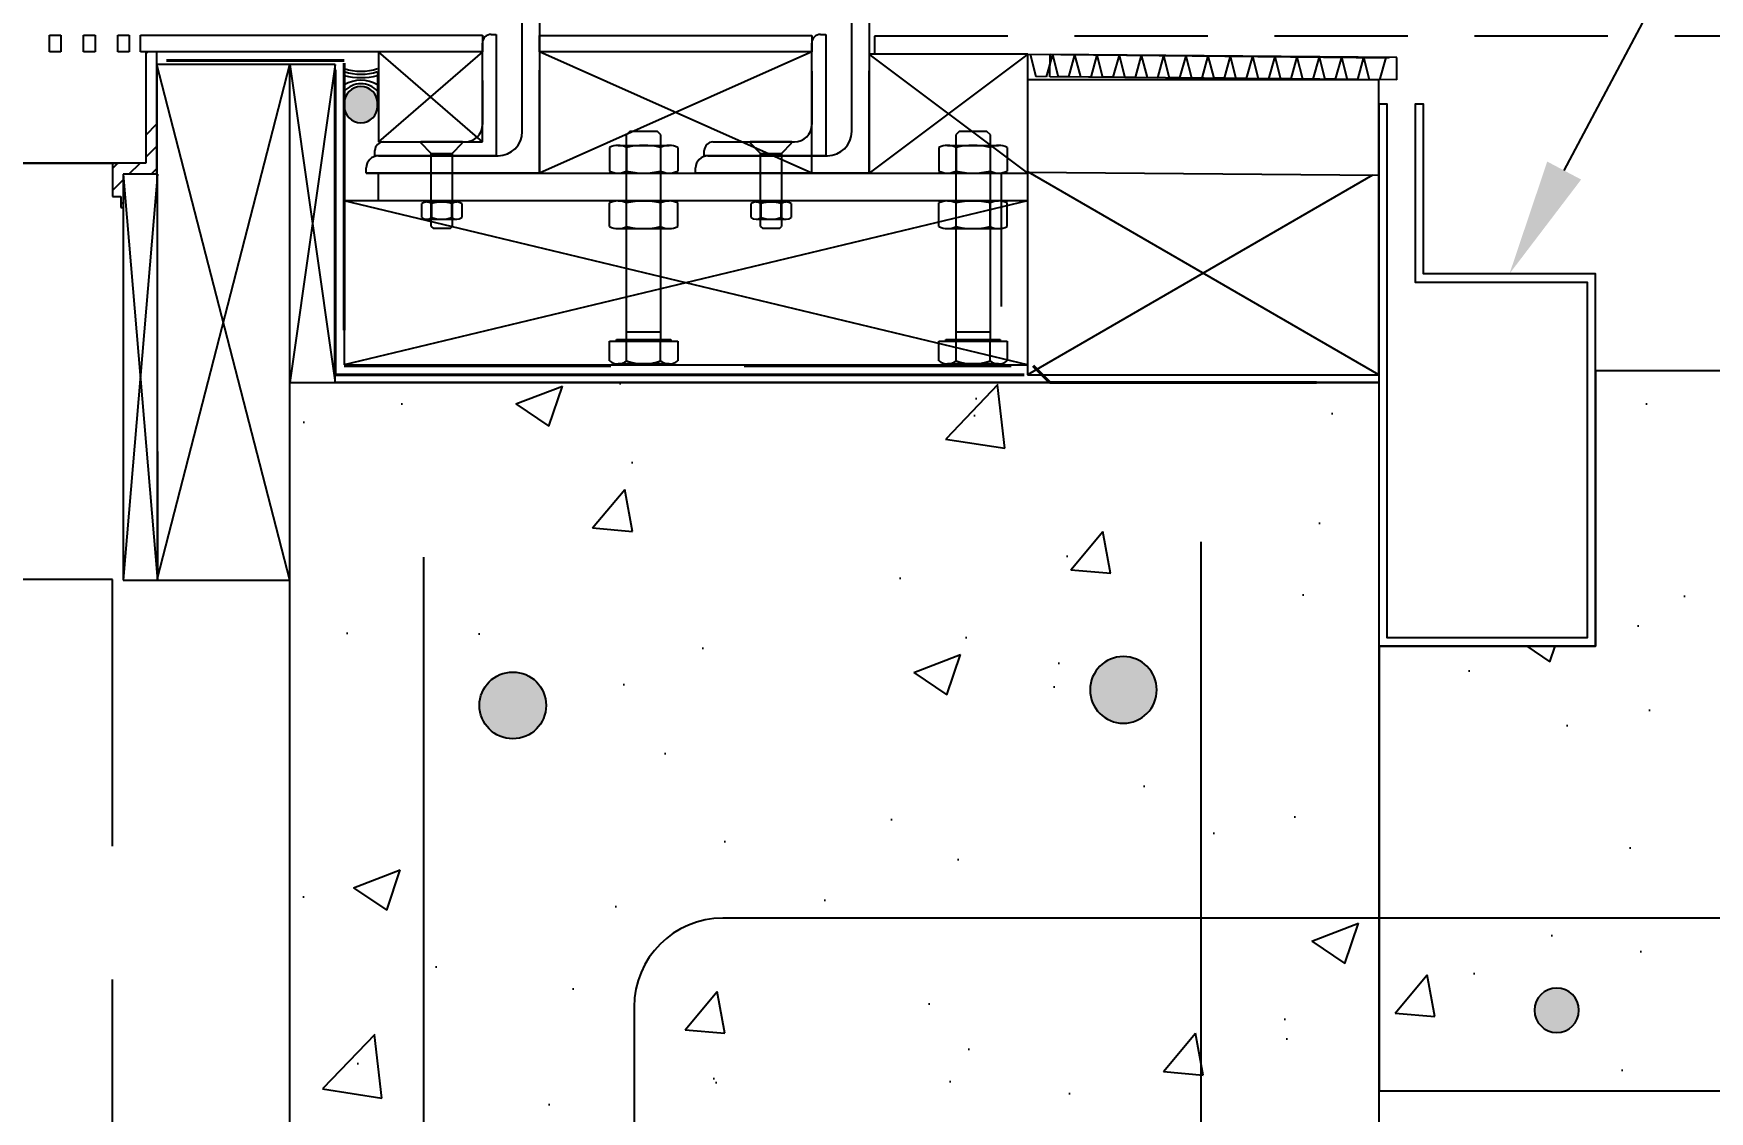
# Model space of a CAD drawing. Header units: inches. Extents: x -2661 to 42767, y -1222 to 9099.
# Drawn here: x -435.72 to -416.86, y 2826.22 to 2838.34 of the extents above; entities that cross this region are included whole.
import ezdxf
from ezdxf import colors
from ezdxf.entities.mleader import LeaderData, LeaderLine
from ezdxf.math import Vec2, Vec3

# ---------------------------------------------------------------- set-up
doc = ezdxf.new("R2010")
doc.units = ezdxf.units.IN
doc.header["$LTSCALE"] = 12
doc.header["$MEASUREMENT"] = 0
for name, pattern in [('_Weatherproofing', [0.375, 0.25, -0.125]), ('Dash', [0.25, 0.125, -0.125]), ('HIDDEN', [0.375, 0.25, -0.125]), ('HIDDEN2', [0.1875, 0.125, -0.0625])]:
    doc.linetypes.add(name, pattern=pattern)
doc.layers.get('0').update_dxf_attribs({"linetype": 'CONTINUOUS'})
for name, color, linetype in [('S-ANNO-NOTE', 4, 'CONTINUOUS'), ('S-ARCH', 1, 'CONTINUOUS'), ('S-ARCH-FINISHES', 1, 'HIDDEN2'), ('S-CONC', 4, 'CONTINUOUS'), ('S-DETL-CONC', 3, 'CONTINUOUS'), ('S-FNDN', 4, 'CONTINUOUS'), ('S-NOTE', 4, 'CONTINUOUS'), ('S-REBAR', 7, 'CONTINUOUS')]:
    doc.layers.add(name, color=color, linetype=linetype)
doc.layers.add('S-HATCH2', color=2, linetype='CONTINUOUS', transparency=0.5)
doc.styles.add('Arial', font='arial.ttf', dxfattribs={"width": 0.85})
doc.styles.add('RomansS', font='romans.shx', dxfattribs={"width": 0.85})

# ---------------------------------------------------------------- blocks, each defined once
blk = doc.blocks.new('*U521')
h = blk.add_hatch(color=256)
h.dxf.hatch_style = 1
h.paths.add_polyline_path([(0.375, 0, 1), (-0.375, 0, 1)])
at = {"color": 0}
blk.add_circle((0, 0), 0.375, dxfattribs=at)
blk = doc.blocks.new('*U285')
h = blk.add_hatch(color=256)
h.dxf.hatch_style = 1
h.paths.add_polyline_path([(0.25, 0, 1), (-0.25, 0, 1)])
at = {"color": 0}
blk.add_circle((0, 0), 0.25, dxfattribs=at)

msp = doc.modelspace()

# ---------------------------------------------------------------- hatches: boundary and pattern name
at = {"layer": 'S-ARCH'}
h = msp.add_hatch(dxfattribs=at)
h.set_pattern_fill('FP_9', color=256, style=0, pattern_type=2)
h.set_pattern_definition([(45, (-181.5216, 2942.8035), (-0.7071068, 0.7071068), []), (45, (-181.2716, 2942.8035), (0, 1.4142136), []), (45, (-181.7716, 2942.8035), (0, 1.4142136), [])])
h.paths.add_polyline_path([(-438.95326, 2836.38519), (-438.92201, 2836.38519), (-438.92201, 2836.51019), (-438.82826, 2836.51019), (-438.82826, 2836.88519), (-439.20326, 2836.88519), (-439.20326, 2838.13519), (-439.32826, 2838.13519), (-439.32826, 2836.76019), (-438.95326, 2836.76019)])
h.paths.add_polyline_path([(-434.70778, 2836.38519), (-434.70778, 2836.76019), (-434.32826, 2836.76019), (-434.32826, 2838.13519), (-434.45326, 2838.13519), (-434.45326, 2836.88519), (-434.82826, 2836.88519), (-434.82826, 2836.51019), (-434.73451, 2836.51019), (-434.73451, 2836.38519)])
msp.add_hatch(color=256, dxfattribs=at).paths.add_polyline_path([(-432.03394, 2837.33832), (-431.98541, 2837.3447), (-431.94019, 2837.36344), (-431.90136, 2837.39323), (-431.87156, 2837.43207), (-431.85283, 2837.47729), (-431.84644, 2837.52582), (-431.84644, 2837.55707), (-431.85283, 2837.60559), (-431.87156, 2837.65082), (-431.90136, 2837.68965), (-431.94019, 2837.71945), (-431.98541, 2837.73818), (-432.03394, 2837.74457), (-432.08247, 2837.73818), (-432.12769, 2837.71945), (-432.16652, 2837.68965), (-432.19632, 2837.65082), (-432.21505, 2837.60559), (-432.22144, 2837.55707), (-432.22144, 2837.52582), (-432.21505, 2837.47729), (-432.19632, 2837.43207), (-432.16652, 2837.39323), (-432.12769, 2837.36344), (-432.08247, 2837.3447)])
at = {"layer": 'S-HATCH2'}
h = msp.add_hatch(dxfattribs=at)
h.set_pattern_fill('AR-CONC', color=256, scale=0.75, style=0)
h.set_pattern_definition([(50, (-28448.5252, 421.984), (5.3794514, -0.470641), [0.5625, -6.1875]), (355, (-28448.525, 421.984), (-1.040635, 5.641441), [0.45, -4.95]), (100.451444, (-28448.077, 421.945), (4.33881635, 5.1707999), [0.4780514, -5.2585658]), (46.1842, (-28448.525, 423.484), (8.00431, -1.2413946), [0.84375, -9.28125]), (96.635635, (-28447.858, 423.381), (7.0099646, 7.3058895), [0.7170776, -7.8878532]), (351.184164, (-28448.525, 423.484), (7.0099646, 7.3058895), [0.675, -7.425]), (21, (-28447.7752, 423.109), (4.4768029, -3.0196417), [0.5625, -6.1875]), (326, (-28447.775, 423.109), (1.824865, 5.4386253), [0.45, -4.95]), (71.451445, (-28447.402, 422.8575), (6.3016678, 2.4189836), [0.4780514, -5.2585658]), (37.5, (-28448.5252, 421.9842), (0.09119891, 2.4967039), [0, -4.89, 0, -5.025, 0, -4.96875]), (7.5, (-28448.5252, 421.9842), (1.97302153, 2.95808784), [0, -2.865, 0, -4.7775, 0, -1.89375]), (327.5, (-28450.1977, 421.9842), (4.00366827, -0.16916154), [0, -1.875, 0, -5.85, 0, -7.7625]), (317.5, (-28450.9477, 421.984), (4.37389627, 0.75078737), [0, -2.4375, 0, -3.885, 0, -5.5125])])
h.paths.add_polyline_path([(-432.83278, 2834.41696), (-420.58278, 2834.41696), (-420.58278, 2797.82859), (-426.32921, 2797.8281), (-426.5185, 2797.04974), (-426.89695, 2798.60517), (-427.08667, 2797.82859), (-432.83278, 2797.82859)])
h = msp.add_hatch(dxfattribs=at)
h.set_pattern_fill('AR-CONC', color=256, scale=0.75, style=0)
h.set_pattern_definition([(50, (-28023.7455, 113.737), (5.3794514, -0.470641), [0.5625, -6.1875]), (355, (-28023.7455, 113.737), (-1.040635, 5.641441), [0.45, -4.95]), (100.451444, (-28023.297, 113.6976), (4.33881635, 5.1707999), [0.4780514, -5.2585658]), (46.1842, (-28023.7455, 115.237), (8.00431, -1.2413946), [0.84375, -9.28125]), (96.635635, (-28023.0784, 115.133), (7.0099646, 7.3058895), [0.7170776, -7.8878532]), (351.184164, (-28023.7455, 115.237), (7.0099646, 7.3058895), [0.675, -7.425]), (21, (-28022.9955, 114.862), (4.4768029, -3.0196417), [0.5625, -6.1875]), (326, (-28022.9955, 114.862), (1.824865, 5.4386253), [0.45, -4.95]), (71.451445, (-28022.6224, 114.61), (6.3016678, 2.4189836), [0.4780514, -5.2585658]), (37.5, (-28023.7455, 113.7368), (0.09119891, 2.4967039), [0, -4.89, 0, -5.025, 0, -4.96875]), (7.5, (-28023.7455, 113.7368), (1.97302153, 2.95808784), [0, -2.865, 0, -4.7775, 0, -1.89375]), (327.5, (-28025.418, 113.7368), (4.00366827, -0.16916154), [0, -1.875, 0, -5.85, 0, -7.7625]), (317.5, (-28026.168, 113.7368), (4.37389627, 0.75078737), [0, -2.4375, 0, -3.885, 0, -5.5125])])
h.paths.add_polyline_path([(-413.60189, 2826.45356), (-410.50814, 2829.54731), (-396.37962, 2829.54735), (-396.37953, 2831.66874), (-397.15788, 2831.85802), (-396.37953, 2832.04731), (-411.15703, 2832.04731), (-414.78007, 2828.42427, -0.12905617), (-415.02563, 2828.35981), (-420.57986, 2828.35981), (-420.57986, 2826.45356)])
h.paths.add_polyline_path([(-419.82986, 2827.35981, -1), (-419.32986, 2827.35981, -1)], flags=16)
h.paths.add_polyline_path([(-404.39477, 2831.03971, -1), (-403.89477, 2831.03971, -1)], flags=16)
h.paths.add_polyline_path([(-415.02563, 2828.35981, 0.12905617), (-414.78007, 2828.42427), (-411.15703, 2832.04731), (-412.15632, 2832.04731), (-411.51546, 2834.54731), (-418.14528, 2834.54731), (-418.14528, 2831.45356), (-420.57986, 2831.45356), (-420.57986, 2828.35981)])
h.paths.add_polyline_path([(-416.39477, 2831.03971, -1), (-415.89477, 2831.03971, -1)], flags=16)
h.paths.add_polyline_path([(-411.51546, 2834.54731), (-412.15632, 2832.04731), (-396.37953, 2832.04731), (-395.60118, 2832.2366), (-396.37953, 2832.42588), (-396.37953, 2834.54731)])

# ---------------------------------------------------------------- linework, layer by layer
at = {"layer": 'S-ARCH'}
for p, q in [((-430.21886, 2837.2394), (-430.21886, 2838.48489)), ((-430.02386, 2838.48489), (-430.02386, 2836.7714)), ((-426.51386, 2837.2394), (-426.51386, 2838.48489)), ((-426.31886, 2838.48489), (-426.31886, 2836.7714)), ((-435.5383, 2838.13519), (-435.5383, 2838.32269)), ((-435.5383, 2838.32269), (-435.40993, 2838.32269)), ((-435.40993, 2838.32269), (-435.40993, 2838.13519)), ((-435.1532, 2838.13519), (-435.1532, 2838.32269)), ((-435.1532, 2838.32269), (-435.02483, 2838.32269)), ((-435.02483, 2838.32269), (-435.02483, 2838.13519)), ((-434.7681, 2838.13519), (-434.7681, 2838.32269)), ((-434.7681, 2838.32269), (-434.63973, 2838.32269)), ((-434.63973, 2838.32269), (-434.63973, 2838.13519)), ((-434.51231, 2838.13519), (-434.51231, 2838.32269)), ((-434.51231, 2838.13519), (-434.51231, 2838.32269)), ((-430.66736, 2838.32269), (-430.66736, 2838.13519)), ((-430.66736, 2837.3174), (-430.66736, 2838.2339)), ((-430.56986, 2838.3314), (-430.51136, 2838.3314)), ((-430.51136, 2838.3314), (-430.51136, 2836.9664)), ((-430.02386, 2838.13459), (-430.02386, 2838.31946)), ((-430.02386, 2838.31946), (-426.96236, 2838.31946)), ((-426.96236, 2838.31946), (-426.96236, 2838.13459)), ((-426.96236, 2837.3174), (-426.96236, 2838.2339)), ((-426.86486, 2838.3314), (-426.80636, 2838.3314)), ((-426.80636, 2838.3314), (-426.80636, 2836.9664)), ((-426.25636, 2838.31255), (-426.25636, 2838.1107)), ((-435.40993, 2838.13519), (-435.5383, 2838.13519)), ((-435.02483, 2838.13519), (-435.1532, 2838.13519)), ((-434.63973, 2838.13519), (-434.7681, 2838.13519)), ((-430.66736, 2838.13519), (-434.51231, 2838.13519)), ((-434.45326, 2838.13519), (-434.45326, 2836.88519)), ((-434.32826, 2836.76019), (-434.32826, 2838.13519)), ((-431.83736, 2838.13519), (-431.83736, 2837.1224)), ((-430.66736, 2838.13519), (-431.83736, 2837.1224)), ((-430.66736, 2837.1224), (-431.83736, 2838.13519)), ((-430.66736, 2837.1224), (-430.66736, 2838.13519)), ((-430.02386, 2838.13459), (-430.02386, 2836.7714)), ((-426.96236, 2838.13459), (-430.02386, 2836.7714)), ((-426.96236, 2836.7714), (-430.02386, 2838.13459)), ((-426.96236, 2838.13459), (-430.02386, 2838.13459)), ((-426.96236, 2836.7714), (-426.96236, 2838.13459)), ((-424.53158, 2838.1107), (-426.31886, 2838.1107)), ((-426.31886, 2838.1107), (-426.31886, 2836.7714)), ((-424.53158, 2838.1107), (-426.31886, 2836.7714)), ((-424.53545, 2836.77431), (-426.31886, 2838.1107)), ((-424.53158, 2837.81917), (-424.53158, 2838.1107)), ((-424.53158, 2838.10854), (-420.46946, 2838.06954)), ((-424.5057, 2838.10774), (-424.44098, 2837.85714)), ((-424.25571, 2838.10547), (-424.32496, 2837.85609)), ((-424.28437, 2837.85572), (-424.2821, 2838.10571)), ((-420.38087, 2838.0703), (-424.2821, 2838.10571)), ((-424.25571, 2838.10547), (-424.19099, 2837.85488)), ((-424.00572, 2838.1032), (-424.07497, 2837.85382)), ((-424.00572, 2838.1032), (-423.941, 2837.85261)), ((-423.75573, 2838.10094), (-423.82498, 2837.85155)), ((-423.75573, 2838.10094), (-423.69101, 2837.85034)), ((-423.50574, 2838.09867), (-423.57499, 2837.84928)), ((-423.50574, 2838.09867), (-423.44102, 2837.84807)), ((-423.25575, 2838.0964), (-423.325, 2837.84702)), ((-423.25575, 2838.0964), (-423.19103, 2837.8458)), ((-423.00576, 2838.09413), (-423.07501, 2837.84475)), ((-423.00576, 2838.09413), (-422.94104, 2837.84353)), ((-422.75577, 2838.09186), (-422.82502, 2837.84248)), ((-422.75577, 2838.09186), (-422.69105, 2837.84126)), ((-422.50578, 2838.08959), (-422.57503, 2837.84021)), ((-422.50578, 2838.08959), (-422.44106, 2837.83899)), ((-422.25579, 2838.08732), (-422.32504, 2837.83794)), ((-422.25579, 2838.08732), (-422.19107, 2837.83672)), ((-422.0058, 2838.08505), (-422.07505, 2837.83567)), ((-422.0058, 2838.08505), (-421.94108, 2837.83446)), ((-421.75581, 2838.08278), (-421.82506, 2837.8334)), ((-421.75581, 2838.08278), (-421.6911, 2837.83219)), ((-421.50582, 2838.08051), (-421.57507, 2837.83113)), ((-421.50582, 2838.08051), (-421.44111, 2837.82992)), ((-421.25583, 2838.07825), (-421.32508, 2837.82886)), ((-421.25583, 2838.07825), (-421.19112, 2837.82765)), ((-421.00584, 2838.07598), (-421.0751, 2837.8266)), ((-421.00584, 2838.07598), (-420.94113, 2837.82538)), ((-420.75585, 2838.07371), (-420.82511, 2837.82433)), ((-420.75585, 2838.07371), (-420.69114, 2837.82311)), ((-420.50586, 2838.07144), (-420.57512, 2837.82206)), ((-420.38314, 2837.82032), (-420.38087, 2838.0703)), ((-432.83278, 2837.9937), (-434.32826, 2837.9937)), ((-432.83278, 2832.19446), (-434.32826, 2837.9937)), ((-434.32204, 2832.21856), (-432.83278, 2837.9937)), ((-432.32204, 2837.9937), (-432.83278, 2837.9937)), ((-432.32204, 2837.9937), (-432.83278, 2834.41644)), ((-432.83278, 2837.9937), (-432.32204, 2834.41644)), ((-432.83278, 2832.19446), (-432.83278, 2837.9937)), ((-432.32204, 2834.41644), (-432.32204, 2837.9937)), ((-432.22144, 2837.91241), (-432.22144, 2837.52582)), ((-431.84644, 2837.91241), (-431.84644, 2837.52582)), ((-430.66736, 2837.81358), (-430.66736, 2837.3174)), ((-430.02386, 2836.7714), (-430.02386, 2837.92795)), ((-426.96236, 2837.91783), (-426.96236, 2837.3174)), ((-426.31886, 2836.7714), (-426.31886, 2837.92056)), ((-420.58278, 2837.81917), (-424.53545, 2837.81917)), ((-424.53545, 2837.81917), (-424.53545, 2836.7834)), ((-424.32496, 2837.85609), (-424.44098, 2837.85714)), ((-420.38314, 2837.82032), (-424.28437, 2837.85572)), ((-424.07497, 2837.85382), (-424.19099, 2837.85488)), ((-423.82498, 2837.85155), (-423.941, 2837.85261)), ((-423.57499, 2837.84928), (-423.69101, 2837.85034)), ((-423.325, 2837.84702), (-423.44102, 2837.84807)), ((-423.07501, 2837.84475), (-423.19103, 2837.8458)), ((-422.82502, 2837.84248), (-422.94104, 2837.84353)), ((-422.57503, 2837.84021), (-422.69105, 2837.84126)), ((-422.32504, 2837.83794), (-422.44106, 2837.83899)), ((-422.07505, 2837.83567), (-422.19107, 2837.83672)), ((-421.82506, 2837.8334), (-421.94108, 2837.83446)), ((-421.57507, 2837.83113), (-421.6911, 2837.83219)), ((-421.32508, 2837.82886), (-421.44111, 2837.82992)), ((-421.0751, 2837.8266), (-421.19112, 2837.82765)), ((-420.82511, 2837.82433), (-420.94113, 2837.82538)), ((-420.57512, 2837.82206), (-420.69114, 2837.82311)), ((-420.58278, 2836.74753), (-420.58278, 2837.81917)), ((-432.22144, 2837.55707), (-432.22144, 2837.52582)), ((-431.84644, 2837.52582), (-431.84644, 2837.55707)), ((-431.83736, 2837.1224), (-430.66736, 2837.1224)), ((-431.77886, 2837.1224), (-430.86236, 2837.1224)), ((-430.89161, 2837.1224), (-431.35961, 2837.1224)), ((-431.35961, 2837.1224), (-431.35961, 2837.11074)), ((-431.24261, 2836.9937), (-431.35961, 2837.11074)), ((-431.00861, 2836.9937), (-430.89161, 2837.1107)), ((-430.89161, 2837.1107), (-430.89161, 2837.1224)), ((-429.23664, 2837.06), (-429.23664, 2836.7948)), ((-429.14095, 2837.0834), (-428.56677, 2837.0834)), ((-429.00986, 2837.2394), (-429.04886, 2837.2004)), ((-429.04886, 2837.2004), (-429.04886, 2834.8994)), ((-429.04525, 2837.06), (-429.04525, 2836.7948)), ((-428.69786, 2837.2394), (-429.00986, 2837.2394)), ((-428.65886, 2837.2004), (-428.69786, 2837.2394)), ((-428.66247, 2837.06), (-428.66247, 2836.7948)), ((-428.65886, 2834.8994), (-428.65886, 2837.2004)), ((-428.47108, 2837.06), (-428.47108, 2836.7948)), ((-428.07386, 2837.1224), (-427.15736, 2837.1224)), ((-427.18661, 2837.1224), (-427.65461, 2837.1224)), ((-427.65461, 2837.1224), (-427.65461, 2837.11074)), ((-427.53761, 2836.9937), (-427.65461, 2837.11074)), ((-427.30361, 2836.9937), (-427.18661, 2837.1107)), ((-427.18661, 2837.1107), (-427.18661, 2837.1224)), ((-425.53164, 2837.06), (-425.53164, 2836.7948)), ((-425.43595, 2837.0834), (-424.86177, 2837.0834)), ((-425.30486, 2837.2394), (-425.34386, 2837.2004)), ((-425.34386, 2837.2004), (-425.34386, 2834.8994)), ((-425.34025, 2837.06), (-425.34025, 2836.7948)), ((-424.99286, 2837.2394), (-425.30486, 2837.2394)), ((-424.95386, 2837.2004), (-424.99286, 2837.2394)), ((-424.95747, 2837.06), (-424.95747, 2836.7948)), ((-424.95386, 2834.8994), (-424.95386, 2837.2004)), ((-424.76608, 2837.06), (-424.76608, 2836.7948)), ((-434.83278, 2836.88519), (-438.82826, 2836.88519)), ((-438.82826, 2836.88519), (-434.76576, 2836.88519)), ((-434.45326, 2836.88519), (-434.82826, 2836.88519)), ((-434.82826, 2836.88519), (-434.82826, 2836.51019)), ((-431.87636, 2836.9664), (-431.87636, 2837.0249)), ((-430.51136, 2836.9664), (-431.87636, 2836.9664)), ((-431.83736, 2836.9664), (-430.49186, 2836.9664)), ((-431.24261, 2836.1708), (-431.24261, 2836.9937)), ((-431.24261, 2836.9937), (-431.00861, 2836.9937)), ((-431.00861, 2836.9937), (-431.00861, 2836.1708)), ((-428.17136, 2836.9664), (-428.17136, 2837.0249)), ((-426.80636, 2836.9664), (-428.17136, 2836.9664)), ((-428.13236, 2836.9664), (-426.78686, 2836.9664)), ((-427.53761, 2836.1708), (-427.53761, 2836.9937)), ((-427.53761, 2836.9937), (-427.30361, 2836.9937)), ((-427.30361, 2836.9937), (-427.30361, 2836.1708)), ((-434.32204, 2836.76019), (-434.70778, 2836.76019)), ((-434.70778, 2836.76019), (-434.70778, 2832.19446)), ((-434.32204, 2836.76019), (-434.70778, 2832.19446)), ((-434.70778, 2836.76019), (-434.32204, 2832.19446)), ((-434.32204, 2832.19446), (-434.32204, 2836.76019)), ((-431.97386, 2836.7714), (-431.97386, 2836.8299)), ((-431.97386, 2836.7714), (-430.02386, 2836.7714)), ((-430.02386, 2836.7714), (-431.97386, 2836.7714)), ((-431.83736, 2836.7714), (-424.53545, 2836.7714)), ((-431.83736, 2836.4594), (-431.83736, 2836.7714)), ((-430.02386, 2836.7714), (-426.96236, 2836.7714)), ((-429.14095, 2836.7714), (-428.56677, 2836.7714)), ((-428.26886, 2836.7714), (-428.26886, 2836.8299)), ((-428.26886, 2836.7714), (-426.31886, 2836.7714)), ((-426.31886, 2836.7714), (-428.26886, 2836.7714)), ((-426.31886, 2836.7714), (-424.53545, 2836.7714)), ((-425.43595, 2836.7714), (-424.86177, 2836.7714)), ((-424.53545, 2836.7834), (-424.53545, 2834.50293)), ((-424.53545, 2836.7834), (-420.58278, 2836.74753)), ((-420.65399, 2836.74818), (-424.53545, 2834.50293)), ((-420.58278, 2834.50293), (-424.52498, 2836.78331)), ((-420.58278, 2834.50293), (-420.58278, 2836.74753)), ((-420.58278, 2834.50043), (-420.58278, 2836.74503)), ((-434.82826, 2836.51019), (-434.73451, 2836.51019)), ((-434.73451, 2836.51019), (-434.73451, 2836.38519)), ((-434.73451, 2836.38519), (-434.70778, 2836.38519)), ((-424.53545, 2836.4594), (-432.22144, 2836.4594)), ((-432.22144, 2836.4594), (-432.22144, 2834.61761)), ((-424.53545, 2836.4594), (-432.22144, 2834.61761)), ((-424.53545, 2834.61761), (-432.22144, 2836.4594)), ((-424.53545, 2836.4594), (-431.83736, 2836.4594)), ((-431.35078, 2836.27205), (-431.35078, 2836.42842)), ((-431.29449, 2836.44774), (-430.95674, 2836.44774)), ((-431.23819, 2836.27205), (-431.23819, 2836.42842)), ((-431.01303, 2836.27205), (-431.01303, 2836.42842)), ((-430.90044, 2836.42842), (-430.90044, 2836.27205)), ((-429.23664, 2836.1708), (-429.23664, 2836.436)), ((-429.14095, 2836.4594), (-428.56677, 2836.4594)), ((-429.04525, 2836.1708), (-429.04525, 2836.436)), ((-428.66247, 2836.1708), (-428.66247, 2836.436)), ((-428.47108, 2836.1708), (-428.47108, 2836.436)), ((-427.64578, 2836.27205), (-427.64578, 2836.42842)), ((-427.58949, 2836.44774), (-427.25174, 2836.44774)), ((-427.53319, 2836.27205), (-427.53319, 2836.42842)), ((-427.30803, 2836.27205), (-427.30803, 2836.42842)), ((-427.19544, 2836.42842), (-427.19544, 2836.27205)), ((-425.53164, 2836.1708), (-425.53164, 2836.436)), ((-425.43595, 2836.4594), (-424.86177, 2836.4594)), ((-425.34025, 2836.1708), (-425.34025, 2836.436)), ((-424.95747, 2836.1708), (-424.95747, 2836.436)), ((-424.76608, 2836.1708), (-424.76608, 2836.436)), ((-431.29449, 2836.25274), (-430.95674, 2836.25274)), ((-431.24261, 2836.1708), (-431.21921, 2836.1474)), ((-431.03201, 2836.1474), (-431.21921, 2836.1474)), ((-431.03201, 2836.1474), (-431.00861, 2836.1708)), ((-429.14095, 2836.1474), (-428.56677, 2836.1474)), ((-427.58949, 2836.25274), (-427.25174, 2836.25274)), ((-427.53761, 2836.1708), (-427.51421, 2836.1474)), ((-427.32701, 2836.1474), (-427.51421, 2836.1474)), ((-427.32701, 2836.1474), (-427.30361, 2836.1708)), ((-425.43595, 2836.1474), (-424.86177, 2836.1474)), ((-429.04886, 2834.9878), (-428.65886, 2834.9878)), ((-425.34386, 2834.9878), (-424.95386, 2834.9878)), ((-429.23664, 2834.66288), (-429.23664, 2834.88099)), ((-429.23664, 2834.88099), (-428.47108, 2834.88099)), ((-429.16031, 2834.88099), (-429.16031, 2834.8994)), ((-429.16031, 2834.8994), (-428.54741, 2834.8994)), ((-429.04525, 2834.66288), (-429.04525, 2834.88099)), ((-428.66247, 2834.66288), (-428.66247, 2834.88099)), ((-428.54741, 2834.8994), (-428.54741, 2834.88099)), ((-428.47108, 2834.88099), (-428.47108, 2834.66288)), ((-425.53164, 2834.66288), (-425.53164, 2834.88099)), ((-425.53164, 2834.88099), (-424.76608, 2834.88099)), ((-425.45531, 2834.88099), (-425.45531, 2834.8994)), ((-425.45531, 2834.8994), (-424.84241, 2834.8994)), ((-425.34025, 2834.66288), (-425.34025, 2834.88099)), ((-424.95747, 2834.66288), (-424.95747, 2834.88099)), ((-424.84241, 2834.8994), (-424.84241, 2834.88099)), ((-424.76608, 2834.88099), (-424.76608, 2834.66288)), ((-432.22144, 2834.61761), (-424.53545, 2834.61761)), ((-428.56677, 2834.6264), (-429.14095, 2834.6264)), ((-424.86177, 2834.6264), (-425.43595, 2834.6264)), ((-432.83278, 2834.41644), (-432.32204, 2834.41644)), ((-423.06151, 2834.41696), (-432.32204, 2834.41696)), ((-424.53545, 2834.50293), (-420.58278, 2834.50293)), ((-420.58278, 2834.41696), (-423.06151, 2834.41696)), ((-434.70778, 2832.19446), (-434.32204, 2832.19446)), ((-434.32204, 2832.19446), (-432.83278, 2832.19446))]:
    msp.add_line(p, q, dxfattribs=at)
at = {"layer": 'S-ARCH', "linetype": '_Weatherproofing', "lineweight": 40}
for p, q in [((-434.22144, 2838.03807), (-432.22144, 2838.03807)), ((-432.22144, 2838.00682), (-432.22144, 2834.60417)), ((-432.22144, 2834.60417), (-424.47144, 2834.60417)), ((-424.47144, 2834.60417), (-424.28423, 2834.41696)), ((-424.28423, 2834.41696), (-420.58278, 2834.41696))]:
    msp.add_line(p, q, dxfattribs=at)
at = {"layer": 'S-ARCH', "lineweight": 40}
for p, q in [((-432.32204, 2837.93206), (-432.32204, 2834.50293)), ((-432.32204, 2834.50293), (-424.57204, 2834.50293))]:
    msp.add_line(p, q, dxfattribs=at)
at = {"layer": 'S-ARCH', "linetype": 'Dash'}
msp.add_line((-424.83278, 2836.7714), (-424.83278, 2834.41696), dxfattribs=at)
at = {"layer": 'S-ARCH'}
for points in [[(-434.51231, 2838.32269), (-430.66736, 2838.32269)], [(-434.32826, 2837.9937), (-434.32204, 2832.19446)]]:
    msp.add_lwpolyline(points, dxfattribs=at)
msp.add_lwpolyline([(-420.58278, 2837.54731), (-420.58278, 2831.45356), (-418.14528, 2831.45356), (-418.14528, 2835.64106), (-420.08278, 2835.64106), (-420.08278, 2837.54731), (-420.17653, 2837.54731), (-420.17653, 2835.54731), (-418.23903, 2835.54731), (-418.23903, 2831.54731), (-420.48903, 2831.54731), (-420.48903, 2837.54731)], close=True, dxfattribs=at)
for centre, radius, start, end in [((-430.56986, 2838.2339), 0.0975, 90, 180), ((-426.86486, 2838.2339), 0.0975, 90, 180), ((-432.03394, 2838.49457), 0.57812, 251.075356, 288.924644), ((-432.03394, 2838.50862), 0.625, 252.542397, 287.457603), ((-432.03394, 2838.59576), 0.75, 255.522488, 284.477512), ((-432.03394, 2837.44103), 0.375, 60, 120), ((-432.03394, 2837.5267), 0.25, 41.409622, 138.590378), ((-432.03394, 2837.55707), 0.1875, 0, 180), ((-432.03394, 2837.52582), 0.1875, 180, 0), ((-430.86236, 2837.3174), 0.195, 270, 0), ((-427.15736, 2837.3174), 0.195, 270, 0), ((-431.77886, 2837.0249), 0.0975, 90, 180), ((-430.49186, 2837.2394), 0.273, 270, 0), ((-429.14095, 2836.87603), 0.20738, 62.518773, 117.481227), ((-428.85386, 2836.289), 0.79441, 76.058949, 103.941051), ((-428.56677, 2836.87603), 0.20738, 62.518773, 117.481227), ((-428.07386, 2837.0249), 0.0975, 90, 180), ((-426.78686, 2837.2394), 0.273, 270, 0), ((-425.43595, 2836.87603), 0.20738, 62.518773, 117.481227), ((-425.14886, 2836.289), 0.79441, 76.058949, 103.941051), ((-424.86177, 2836.87603), 0.20738, 62.518773, 117.481227), ((-431.83736, 2836.8299), 0.1365, 90, 180), ((-428.13236, 2836.8299), 0.1365, 90, 180), ((-429.14095, 2836.97878), 0.20738, 242.518773, 297.481227), ((-428.85386, 2837.56581), 0.79441, 256.058949, 283.941051), ((-428.56677, 2836.97878), 0.20738, 242.518773, 297.481227), ((-425.43595, 2836.97878), 0.20738, 242.518773, 297.481227), ((-425.14886, 2837.56581), 0.79441, 256.058949, 283.941051), ((-424.86177, 2836.97878), 0.20738, 242.518773, 297.481227), ((-431.29449, 2836.35605), 0.09168, 52.121121, 127.878879), ((-431.12561, 2836.10999), 0.33775, 70.528779, 109.471221), ((-430.95674, 2836.35605), 0.09168, 52.121121, 127.878879), ((-429.14095, 2836.25203), 0.20738, 62.518773, 117.481227), ((-428.85386, 2835.665), 0.79441, 76.058949, 103.941051), ((-428.56677, 2836.25203), 0.20738, 62.518773, 117.481227), ((-427.58949, 2836.35605), 0.09168, 52.121121, 127.878879), ((-427.42061, 2836.10999), 0.33775, 70.528779, 109.471221), ((-427.25174, 2836.35605), 0.09168, 52.121121, 127.878879), ((-425.43595, 2836.25203), 0.20738, 62.518773, 117.481227), ((-425.14886, 2835.665), 0.79441, 76.058949, 103.941051), ((-424.86177, 2836.25203), 0.20738, 62.518773, 117.481227), ((-431.29449, 2836.34442), 0.09168, 232.121121, 307.878879), ((-431.12561, 2836.59049), 0.33775, 250.528779, 289.471221), ((-430.95674, 2836.34442), 0.09168, 232.121121, 307.878879), ((-429.14095, 2836.35478), 0.20738, 242.518773, 297.481227), ((-428.85386, 2836.94181), 0.79441, 256.058949, 283.941051), ((-428.56677, 2836.35478), 0.20738, 242.518773, 297.481227), ((-427.58949, 2836.34442), 0.09168, 232.121121, 307.878879), ((-427.42061, 2836.59049), 0.33775, 250.528779, 289.471221), ((-427.25174, 2836.34442), 0.09168, 232.121121, 307.878879), ((-425.43595, 2836.35478), 0.20738, 242.518773, 297.481227), ((-425.14886, 2836.94181), 0.79441, 256.058949, 283.941051), ((-424.86177, 2836.35478), 0.20738, 242.518773, 297.481227), ((-429.14095, 2834.77017), 0.14377, 228.269488, 311.730512), ((-428.85386, 2835.14676), 0.52036, 248.419471, 291.580529), ((-428.56677, 2834.77017), 0.14377, 228.269488, 311.730512), ((-425.43595, 2834.77017), 0.14377, 228.269488, 311.730512), ((-425.14886, 2835.14676), 0.52036, 248.419471, 291.580529), ((-424.86177, 2834.77017), 0.14377, 228.269488, 311.730512)]:
    msp.add_arc(centre, radius, start, end, dxfattribs=at)
at = {"layer": 'S-ARCH-FINISHES'}
msp.add_lwpolyline([(-426.25636, 2838.31696), (-396.37953, 2838.31696)], dxfattribs=at)
at = {"layer": 'S-ARCH-FINISHES', "linetype": 'HIDDEN'}
msp.add_lwpolyline([(-434.82894, 2832.20393), (-438.82826, 2832.20393), (-438.82826, 2806.70392), (-434.82894, 2806.70392)], close=True, dxfattribs=at)
at = {"layer": 'S-CONC'}
msp.add_lwpolyline([(-396.37961, 2834.54731), (-418.14528, 2834.54731), (-418.14528, 2831.45356), (-420.57986, 2831.45356), (-420.57986, 2826.45356), (-413.60189, 2826.45356), (-410.50814, 2829.54731), (-396.37963, 2829.54735)], dxfattribs=at)
at = {"layer": 'S-DETL-CONC', "color": 7, "linetype": 'Continuous'}
msp.add_lwpolyline([(-431.3307, 2832.45359), (-431.32538, 2797.82859)], dxfattribs=at)
at = {"layer": 'S-FNDN'}
msp.add_lwpolyline([(-432.83278, 2834.41696), (-420.58278, 2834.41696), (-420.58278, 2797.82859), (-426.32921, 2797.8281), (-426.5185, 2797.04974), (-426.89695, 2798.60517), (-427.08667, 2797.82859), (-432.83278, 2797.82859)], close=True, dxfattribs=at)
at = {"layer": 'S-REBAR'}
msp.add_lwpolyline([(-398.29164, 2833.0841), (-409.97583, 2833.0841, 0.12905617), (-410.2214, 2833.01965), (-414.77999, 2828.46106, -0.12905617), (-415.02555, 2828.3966), (-427.96155, 2828.3961, 0.41421356), (-428.96155, 2827.3961), (-428.96155, 2817.23443)], format="xyb", dxfattribs=at)
msp.add_lwpolyline([(-422.58278, 2797.82859), (-422.58278, 2832.62773)], dxfattribs=at)

# ---------------------------------------------------------------- block references
at = {"layer": 'S-REBAR', "linetype": 'ByBlock', "xscale": -1}
for name, p in [('*U521', (-423.45778, 2830.96156)), ('*U285', (-418.58278, 2827.35981))]:
    msp.add_blockref(name, p, dxfattribs=at)
at = {"layer": 'S-REBAR', "linetype": 'ByBlock'}
msp.add_blockref('*U521', (-430.32538, 2830.78735), dxfattribs=at)

# ---------------------------------------------------------------- leaders
at = {"layer": 'S-ANNO-NOTE'}
ml = msp.add_multileader_mtext('Standard', dxfattribs=at)
ml.set_content('SHEATHING w/ E.N. PER PLAN', color=4, style='Arial')
ml.set_leader_properties(color=2)
ml.build(insert=Vec2(0, 0))
ml.multileader.update_dxf_attribs({"dogleg_length": 0.36, "arrow_head_size": 1.3125, "scale": 12})
ctx = ml.context
ctx.base_point, ctx.scale, ctx.char_height, ctx.arrow_head_size, ctx.landing_gap_size, ctx.plane_origin = Vec3(-376.6606, 2849.64743), 12, 1.125, 1.3125, 1.08, Vec3(-319.8684, 2543.28919)
ctx.text_align_type = 2
notes = []
notes.append((ctx, [(0, (1, 1, 0), (-360.70698, 2849.64743), (-1, 0), 1.5, [(0, [(-349.10289, 2833.32876)], 0, [])])]))
ctx.mtext.insert, ctx.mtext.rotation, ctx.mtext.width, ctx.mtext.alignment, ctx.mtext.flow_direction = Vec3(-363.28698, 2850.21031), 6.28318531, 12.6978471, 3, 5
ml = msp.add_multileader_mtext('Standard', dxfattribs=at)
ml.set_content(' #4 VERTICAL BAR @12" O.C. (CENTERED IN STEM WALL)', color=256, style='Arial')
ml.set_leader_properties(color=2)
ml.build(insert=Vec2(0, 0))
ml.multileader.update_dxf_attribs({"dogleg_length": 0.125, "arrow_head_size": 1.3125, "scale": 12})
ctx = ml.context
ctx.base_point, ctx.scale, ctx.char_height, ctx.arrow_head_size, ctx.landing_gap_size, ctx.plane_origin = Vec3(-286.17003, 2848.06606), 12, 1.125, 1.3125, 0.75, Vec3(-265.37565, 3041.1017)
ctx.text_align_type = 2
notes.append((ctx, [(1, (1, 1, 0), (-264.60273, 2848.06606), (-1, 0), 1.5, [(0, [(-247.70578, 2831.65735)], 0, [])])]))
ctx.mtext.insert, ctx.mtext.width, ctx.mtext.defined_height, ctx.mtext.alignment, ctx.mtext.flow_direction = Vec3(-266.85273, 2848.79393), 19.407493, 4.37074, 3, 5
ml = msp.add_multileader_mtext('Standard', dxfattribs=at)
ml.set_content('PSL BEAM PER PLAN w/ HANGER PER HANGER SCHEDULE', color=4, style='Arial')
ml.set_leader_properties(color=2)
ml.build(insert=Vec2(0, 0))
ml.multileader.update_dxf_attribs({"dogleg_length": 0.36, "arrow_head_size": 1.3125, "scale": 12})
ctx = ml.context
ctx.base_point, ctx.scale, ctx.char_height, ctx.arrow_head_size, ctx.landing_gap_size, ctx.plane_origin = Vec3(-379.63176, 2844.70132), 12, 1.125, 1.3125, 1.08, Vec3(-319.8684, 2538.86951)
ctx.text_align_type = 2
notes.append((ctx, [(0, (1, 1, 0), (-360.70698, 2844.70132), (-1, 0), 1.5, [(0, [(-351.11936, 2828.90908)], 0, [])])]))
ctx.mtext.insert, ctx.mtext.rotation, ctx.mtext.width, ctx.mtext.alignment, ctx.mtext.flow_direction = Vec3(-363.28698, 2845.27341), 6.28318531, 17.2657216, 3, 5
ml = msp.add_multileader_mtext('Standard', dxfattribs=at)
ml.set_content('\\A1;SHEATHING w/ E.N. PER PLAN', color=256, style='Arial')
ml.set_leader_properties(color=2)
ml.build(insert=Vec2(0, 0))
ml.multileader.update_dxf_attribs({"dogleg_length": 0.125, "arrow_head_size": 1.3125, "scale": 12})
ctx = ml.context
ctx.base_point, ctx.scale, ctx.char_height, ctx.arrow_head_size, ctx.landing_gap_size, ctx.plane_origin = Vec3(-279.89635, 2842.06606), 12, 1.125, 1.3125, 0.75, Vec3(-265.37565, 3031.89587)
ctx.text_align_type = 2
notes.append((ctx, [(1, (1, 1, 0), (-264.60273, 2842.06606), (-1, 0), 1.5, [(0, [(-257.1619, 2832.95376)], 0, [])])]))
ctx.mtext.insert, ctx.mtext.width, ctx.mtext.defined_height, ctx.mtext.alignment, ctx.mtext.flow_direction = Vec3(-266.85273, 2842.62894), 13.3125, 4.37074, 3, 5
at = {"layer": 'S-NOTE'}
ml = msp.add_multileader_mtext('Standard', dxfattribs=at)
ml.set_content('\\A1;{\\fArial|b0|i0|c0|p34;SLOT DRAIN, S.A.D.}', color=256, style='RomansS')
ml.set_leader_properties(color=2)
ml.build(insert=Vec2(0, 0))
ml.multileader.update_dxf_attribs({"dogleg_length": 0.36, "arrow_head_size": 1.3125, "scale": 12})
ctx = ml.context
ctx.base_point, ctx.scale, ctx.char_height, ctx.arrow_head_size, ctx.landing_gap_size, ctx.plane_origin = Vec3(-407.55228, 2854.61279), 12, 1.125, 1.3125, 0.75, Vec3(-476.9067, 3112.02035)
notes.append((ctx, [(0, (1, 1, 0), (-409.05228, 2854.61279), (1, 0), 1.5, [(0, [(-419.11403, 2835.64106)], 0, [])])]))
ctx.mtext.insert, ctx.mtext.width, ctx.mtext.flow_direction = Vec3(-406.80228, 2855.28656), 16.5978054, 5
for ctx, leaders in notes:
    for number, flags, end, landing, length, lines in leaders:
        leader = LeaderData()
        leader.index, (leader.has_last_leader_line, leader.has_dogleg_vector, leader.attachment_direction) = number, flags
        leader.last_leader_point, leader.dogleg_vector, leader.dogleg_length = Vec3(end), Vec3(landing), length
        for number, points, colour, breaks in lines:
            line = LeaderLine()
            line.index, line.vertices, line.color, line.breaks = number, Vec3.list(points), colors.encode_raw_color(colour), breaks
            leader.lines.append(line)
        ctx.leaders.append(leader)

doc.saveas('drawing.dxf')
